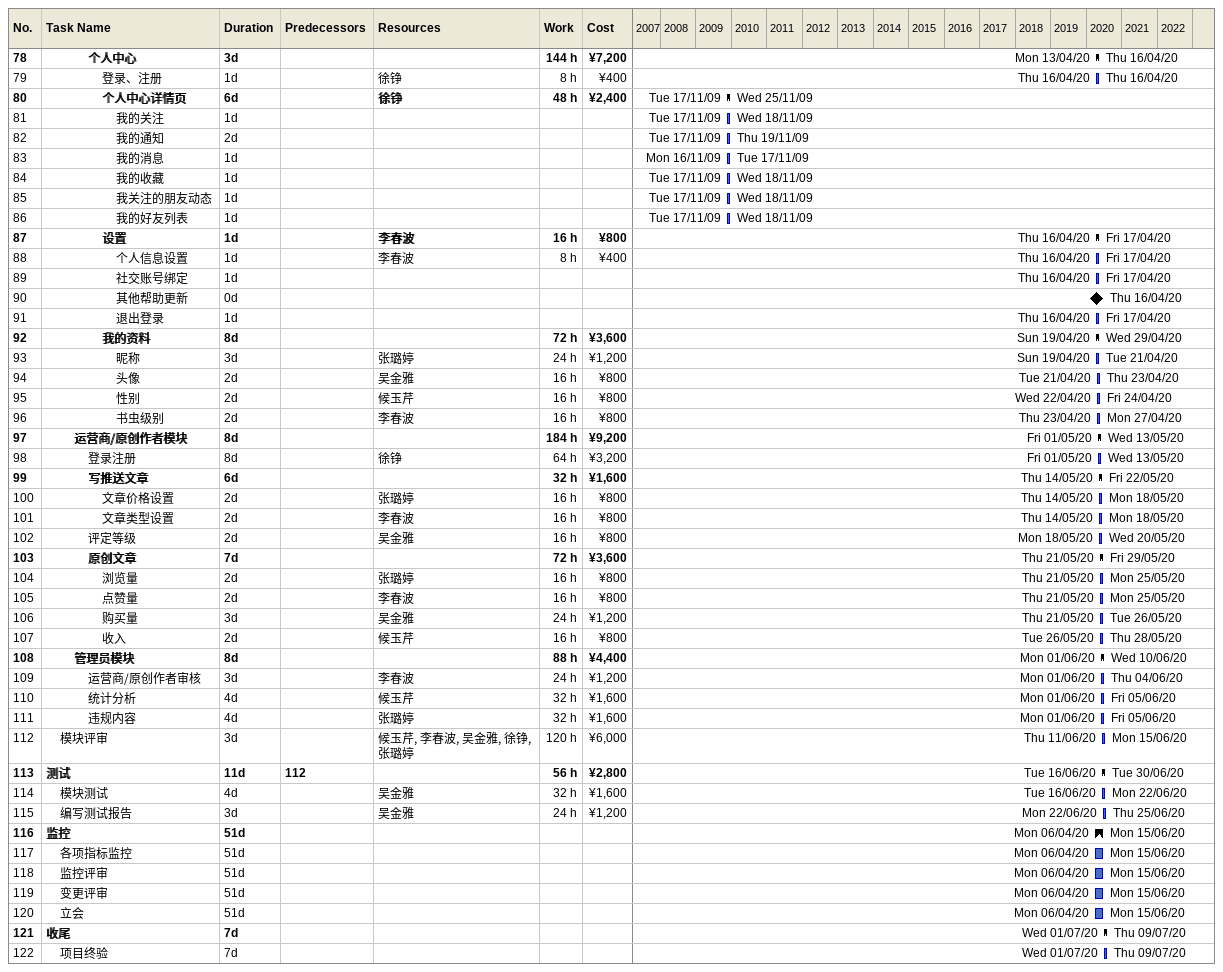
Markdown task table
| ID | Level | Task | Duration | Start | Finish | Predecessors | Resources | Work (h) | Cost (¥) |
|---|---|---|---|---|---|---|---|---|---|
| 78 | 4 | **个人中心** | 3d | 2020-04-13 | 2020-04-16 |  |  | 144 | 7200 |
| 79 | 5 | 登录、注册 | 1d | 2020-04-16 | 2020-04-16 |  | 徐铮 | 8 | 400 |
| 80 | 5 | **个人中心详情页** | 6d | 2009-11-17 | 2009-11-25 |  | 徐铮 | 48 | 2400 |
| 81 | 6 | 我的关注 | 1d | 2009-11-17 | 2009-11-18 |  |  |  |  |
| 82 | 6 | 我的通知 | 2d | 2009-11-17 | 2009-11-19 |  |  |  |  |
| 83 | 6 | 我的消息 | 1d | 2009-11-16 | 2009-11-17 |  |  |  |  |
| 84 | 6 | 我的收藏 | 1d | 2009-11-17 | 2009-11-18 |  |  |  |  |
| 85 | 6 | 我关注的朋友动态 | 1d | 2009-11-17 | 2009-11-18 |  |  |  |  |
| 86 | 6 | 我的好友列表 | 1d | 2009-11-17 | 2009-11-18 |  |  |  |  |
| 87 | 5 | **设置** | 1d | 2020-04-16 | 2020-04-17 |  | 李春波 | 16 | 800 |
| 88 | 6 | 个人信息设置 | 1d | 2020-04-16 | 2020-04-17 |  | 李春波 | 8 | 400 |
| 89 | 6 | 社交账号绑定 | 1d | 2020-04-16 | 2020-04-17 |  |  |  |  |
| 90 | 6 | 其他帮助更新 | 0d | 2020-04-16 | 2020-04-16 |  |  |  |  |
| 91 | 6 | 退出登录 | 1d | 2020-04-16 | 2020-04-17 |  |  |  |  |
| 92 | 5 | **我的资料** | 8d | 2020-04-19 | 2020-04-29 |  |  | 72 | 3600 |
| 93 | 6 | 昵称 | 3d | 2020-04-19 | 2020-04-21 |  | 张璐婷 | 24 | 1200 |
| 94 | 6 | 头像 | 2d | 2020-04-21 | 2020-04-23 |  | 吴金雅 | 16 | 800 |
| 95 | 6 | 性别 | 2d | 2020-04-22 | 2020-04-24 |  | 候玉芹 | 16 | 800 |
| 96 | 6 | 书虫级别 | 2d | 2020-04-23 | 2020-04-27 |  | 李春波 | 16 | 800 |
| 97 | 3 | **运营商/原创作者模块** | 8d | 2020-05-01 | 2020-05-13 |  |  | 184 | 9200 |
| 98 | 4 | 登录注册 | 8d | 2020-05-01 | 2020-05-13 |  | 徐铮 | 64 | 3200 |
| 99 | 4 | **写推送文章** | 6d | 2020-05-14 | 2020-05-22 |  |  | 32 | 1600 |
| 100 | 5 | 文章价格设置 | 2d | 2020-05-14 | 2020-05-18 |  | 张璐婷 | 16 | 800 |
| 101 | 5 | 文章类型设置 | 2d | 2020-05-14 | 2020-05-18 |  | 李春波 | 16 | 800 |
| 102 | 4 | 评定等级 | 2d | 2020-05-18 | 2020-05-20 |  | 吴金雅 | 16 | 800 |
| 103 | 4 | **原创文章** | 7d | 2020-05-21 | 2020-05-29 |  |  | 72 | 3600 |
| 104 | 5 | 浏览量 | 2d | 2020-05-21 | 2020-05-25 |  | 张璐婷 | 16 | 800 |
| 105 | 5 | 点赞量 | 2d | 2020-05-21 | 2020-05-25 |  | 李春波 | 16 | 800 |
| 106 | 5 | 购买量 | 3d | 2020-05-21 | 2020-05-26 |  | 吴金雅 | 24 | 1200 |
| 107 | 5 | 收入 | 2d | 2020-05-26 | 2020-05-28 |  | 候玉芹 | 16 | 800 |
| 108 | 3 | **管理员模块** | 8d | 2020-06-01 | 2020-06-10 |  |  | 88 | 4400 |
| 109 | 4 | 运营商/原创作者审核 | 3d | 2020-06-01 | 2020-06-04 |  | 李春波 | 24 | 1200 |
| 110 | 4 | 统计分析 | 4d | 2020-06-01 | 2020-06-05 |  | 候玉芹 | 32 | 1600 |
| 111 | 4 | 违规内容 | 4d | 2020-06-01 | 2020-06-05 |  | 张璐婷 | 32 | 1600 |
| 112 | 2 | 模块评审 | 3d | 2020-06-11 | 2020-06-15 |  | 候玉芹, 李春波, 吴金雅, 徐铮, 张璐婷 | 120 | 6000 |
| 113 | 1 | **测试** | 11d | 2020-06-16 | 2020-06-30 | 112 |  | 56 | 2800 |
| 114 | 2 | 模块测试 | 4d | 2020-06-16 | 2020-06-22 |  | 吴金雅 | 32 | 1600 |
| 115 | 2 | 编写测试报告 | 3d | 2020-06-22 | 2020-06-25 |  | 吴金雅 | 24 | 1200 |
| 116 | 1 | **监控** | 51d | 2020-04-06 | 2020-06-15 |  |  |  |  |
| 117 | 2 | 各项指标监控 | 51d | 2020-04-06 | 2020-06-15 |  |  |  |  |
| 118 | 2 | 监控评审 | 51d | 2020-04-06 | 2020-06-15 |  |  |  |  |
| 119 | 2 | 变更评审 | 51d | 2020-04-06 | 2020-06-15 |  |  |  |  |
| 120 | 2 | 立会 | 51d | 2020-04-06 | 2020-06-15 |  |  |  |  |
| 121 | 1 | **收尾** | 7d | 2020-07-01 | 2020-07-09 |  |  |  |  |
| 122 | 2 | 项目终验 | 7d | 2020-07-01 | 2020-07-09 |  |  |  |  |
